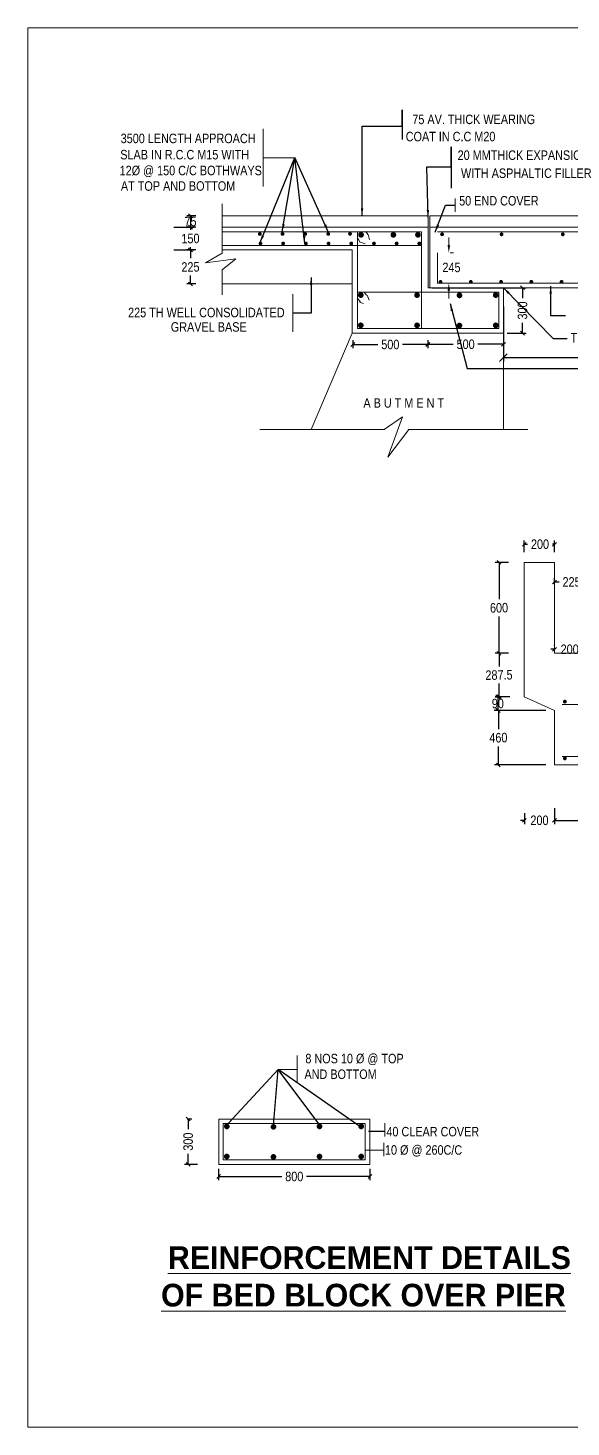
# Model space of a CAD drawing. Header units: millimetres. Extents: x 634882 to 694912, y 48526 to 85494.
# Drawn here: x 634882 to 649237, y 48526 to 85494 of the extents above; entities that cross this region are included whole.
import ezdxf

# ---------------------------------------------------------------- set-up
doc = ezdxf.new("R2010")
doc.units = ezdxf.units.MM
doc.header["$LTSCALE"] = 300
doc.header["$MEASUREMENT"] = 0
doc.layers.add('abutment', color=7, linetype='Continuous')
doc.layers.add('canal', color=7, linetype='Continuous')
doc.styles.add('ARIAL NARROW', font='ARIALN.TTF', dxfattribs={"height": 250})
doc.styles.add('CITYBLUEPR', font='cityb___.ttf')
doc.dimstyles.new('STANDARD$0', dxfattribs={"dimscale": 88.888889, "dimtxt": 0.02, "dimasz": 0.02, "dimexe": 0.05, "dimexo": 0.1, "dimgap": 0.002, "dimtad": 2, "dimdec": 0, "dimzin": 1, "dimdsep": 46, "dimtxsty": 'Standard', "dimcen": 0.09, "dimadec": 0, "dimazin": 0, "dimtfac": 1, "dimtdec": 4, "dimtofl": 0, "dimtmove": 0, "dimatfit": 3, "dimfxl": 1, "dimtolj": 1, "dimtzin": 1, "dimarcsym": 0})
doc.dimstyles.new('STANDARD$7', dxfattribs={"dimtxt": 2, "dimasz": 2, "dimexe": 1.25, "dimexo": 0.625, "dimtad": 1, "dimdec": 0, "dimlfac": 0.5, "dimdsep": 46, "dimtxsty": 'ARIAL NARROW', "dimcen": 2.5, "dimdle": 0.1, "dimse1": 1, "dimse2": 1, "dimadec": 0, "dimazin": 0, "dimtfac": 1, "dimtdec": 0, "dimtmove": 0, "dimatfit": 3, "dimfxl": 1, "dimtolj": 1, "dimtzin": 0, "dimarcsym": 0})

# ---------------------------------------------------------------- blocks, each defined once
blk = doc.blocks.new('_Oblique')
at = {"color": 0, "linetype": 'ByBlock', "lineweight": -2}
blk.add_line((-0.5, -0.5), (0.5, 0.5), dxfattribs=at)
blk = doc.blocks.new('*D100')
at = {"layer": 'abutment', "color": 0, "lineweight": -2, "transparency": 16777216}
for p, q in [((639320, 79629), (639077, 79629)), ((639177, 79629), (639177, 79407)), ((639177, 78729), (639177, 78952)), ((639320, 78729), (639077, 78729))]:
    blk.add_line(p, q, dxfattribs=at)
at = {"layer": 'Defpoints', "color": 0, "lineweight": 9, "transparency": 16777216}
for p in [(639420, 79629), (639177, 78729), (639420, 78729)]:
    blk.add_point(p, dxfattribs=at)
at = {"layer": 'abutment', "color": 0, "lineweight": -2, "transparency": 16777216, "xscale": 100, "yscale": 100, "zscale": 100}
for p, rotation in [((639177, 79629), 90), ((639177, 78729), 270)]:
    blk.add_blockref('_Oblique', p, dxfattribs=dict(at, rotation=rotation))
at = {"layer": 'abutment', "color": 0, "lineweight": 9, "transparency": 16777216, "insert": (639177, 79179), "char_height": 250, "attachment_point": 5, "rotation": 1, "style": 'ARIAL NARROW'}
blk.add_mtext('\\A1;225', dxfattribs=at)
blk = doc.blocks.new('*D101')
at = {"layer": 'abutment', "color": 0, "lineweight": -2, "transparency": 16777216}
for p, q in [((638733, 80229), (639277, 80229)), ((639177, 80229), (639177, 80157)), ((638733, 79629), (639277, 79629)), ((639177, 79629), (639177, 79702))]:
    blk.add_line(p, q, dxfattribs=at)
at = {"layer": 'Defpoints', "color": 0, "lineweight": 9, "transparency": 16777216}
for p in [(638633, 80229), (638633, 79629), (639177, 79629)]:
    blk.add_point(p, dxfattribs=at)
at = {"layer": 'abutment', "color": 0, "lineweight": -2, "transparency": 16777216, "xscale": 100, "yscale": 100, "zscale": 100}
for p, rotation in [((639177, 80229), 90), ((639177, 79629), 270)]:
    blk.add_blockref('_Oblique', p, dxfattribs=dict(at, rotation=rotation))
at = {"layer": 'abutment', "color": 0, "lineweight": 9, "transparency": 16777216, "insert": (639177, 79929), "char_height": 250, "attachment_point": 5, "rotation": 1, "style": 'ARIAL NARROW'}
blk.add_mtext('\\A1;150', dxfattribs=at)
blk = doc.blocks.new('*D102')
at = {"layer": 'abutment', "color": 0, "lineweight": -2, "transparency": 16777216}
for p, q in [((647450, 78131), (647450, 76685)), ((667453, 78124), (667453, 76685)), ((647450, 76785), (657046, 76785)), ((667453, 76785), (657858, 76785))]:
    blk.add_line(p, q, dxfattribs=at)
at = {"layer": 'Defpoints', "color": 0, "lineweight": 9, "transparency": 16777216}
for p in [(647450, 78231), (667453, 78224), (647450, 76785)]:
    blk.add_point(p, dxfattribs=at)
at = {"layer": 'abutment', "color": 0, "lineweight": -2, "transparency": 16777216, "xscale": 200, "yscale": 200, "zscale": 200, "rotation": 180}
blk.add_blockref('_Oblique', (647450, 76785), dxfattribs=at)
at = {"layer": 'abutment', "color": 0, "lineweight": -2, "transparency": 16777216, "xscale": 200, "yscale": 200, "zscale": 200}
blk.add_blockref('_Oblique', (667453, 76785), dxfattribs=at)
at = {"layer": 'abutment', "color": 0, "lineweight": 9, "transparency": 16777216, "insert": (657452, 76785), "char_height": 250, "attachment_point": 5, "style": 'ARIAL NARROW'}
blk.add_mtext('\\A1;5900', dxfattribs=at)
blk = doc.blocks.new('*D104')
at = {"layer": 'abutment', "color": 0, "lineweight": -2, "transparency": 16777216}
for p, q in [((648801, 64878), (648801, 64456)), ((667601, 64878), (667601, 64456)), ((648801, 64556), (657791, 64556)), ((667601, 64556), (658611, 64556))]:
    blk.add_line(p, q, dxfattribs=at)
at = {"layer": 'Defpoints', "color": 0, "lineweight": 9, "transparency": 16777216}
for p in [(648801, 64978), (667601, 64978), (667601, 64556)]:
    blk.add_point(p, dxfattribs=at)
at = {"layer": 'abutment', "color": 0, "lineweight": -2, "transparency": 16777216, "xscale": 100, "yscale": 100, "zscale": 100, "rotation": 180}
blk.add_blockref('_Oblique', (648801, 64556), dxfattribs=at)
at = {"layer": 'abutment', "color": 0, "lineweight": -2, "transparency": 16777216, "xscale": 100, "yscale": 100, "zscale": 100}
blk.add_blockref('_Oblique', (667601, 64556), dxfattribs=at)
at = {"layer": 'abutment', "color": 0, "lineweight": 9, "transparency": 16777216, "insert": (658201, 64556), "char_height": 250, "attachment_point": 5, "style": 'ARIAL NARROW'}
blk.add_mtext('\\A1;4700', dxfattribs=at)
blk = doc.blocks.new('*D105')
at = {"layer": 'abutment', "color": 0, "lineweight": -2, "transparency": 16777216}
for p, q in [((647583, 71372), (647233, 71372)), ((647333, 71372), (647333, 70400)), ((647333, 68972), (647333, 69944)), ((647583, 68972), (647233, 68972))]:
    blk.add_line(p, q, dxfattribs=at)
at = {"layer": 'Defpoints', "color": 0, "lineweight": 9, "transparency": 16777216}
for p in [(647333, 71372), (647683, 71372), (647683, 68972)]:
    blk.add_point(p, dxfattribs=at)
at = {"layer": 'abutment', "color": 0, "lineweight": -2, "transparency": 16777216, "xscale": 100, "yscale": 100, "zscale": 100}
for p, rotation in [((647333, 71372), 90), ((647333, 68972), 270)]:
    blk.add_blockref('_Oblique', p, dxfattribs=dict(at, rotation=rotation))
at = {"layer": 'abutment', "color": 0, "lineweight": 9, "transparency": 16777216, "insert": (647333, 70172), "char_height": 250, "attachment_point": 5, "rotation": 1, "style": 'ARIAL NARROW'}
blk.add_mtext('\\A1;600', dxfattribs=at)
blk = doc.blocks.new('*D106')
at = {"layer": 'abutment', "color": 0, "lineweight": -2, "transparency": 16777216}
for p, q in [((648571, 67458), (647216, 67458)), ((647316, 67458), (647316, 66966)), ((647316, 66020), (647316, 66511)), ((648571, 66020), (647216, 66020))]:
    blk.add_line(p, q, dxfattribs=at)
at = {"layer": 'Defpoints', "color": 0, "lineweight": 9, "transparency": 16777216}
for p in [(648671, 67458), (647316, 66020), (648671, 66020)]:
    blk.add_point(p, dxfattribs=at)
at = {"layer": 'abutment', "color": 0, "lineweight": -2, "transparency": 16777216, "xscale": 100, "yscale": 100, "zscale": 100}
for p, rotation in [((647316, 67458), 90), ((647316, 66020), 270)]:
    blk.add_blockref('_Oblique', p, dxfattribs=dict(at, rotation=rotation))
at = {"layer": 'abutment', "color": 0, "lineweight": 9, "transparency": 16777216, "insert": (647316, 66739), "char_height": 250, "attachment_point": 5, "rotation": 1, "style": 'ARIAL NARROW'}
blk.add_mtext('\\A1;460', dxfattribs=at)
blk = doc.blocks.new('*D107')
at = {"layer": 'abutment', "color": 0, "lineweight": -2, "transparency": 16777216}
for p, q in [((648003, 64750), (648003, 64456)), ((648801, 64854), (648801, 64456)), ((648003, 64556), (647903, 64556)), ((648801, 64556), (648901, 64556))]:
    blk.add_line(p, q, dxfattribs=at)
at = {"layer": 'Defpoints', "color": 0, "lineweight": 9, "transparency": 16777216}
for p in [(648003, 64850), (648801, 64954), (648801, 64556)]:
    blk.add_point(p, dxfattribs=at)
at = {"layer": 'abutment', "color": 0, "lineweight": -2, "transparency": 16777216, "xscale": 100, "yscale": 100, "zscale": 100}
blk.add_blockref('_Oblique', (648003, 64556), dxfattribs=at)
at = {"layer": 'abutment', "color": 0, "lineweight": -2, "transparency": 16777216, "xscale": 100, "yscale": 100, "zscale": 100, "rotation": 180}
blk.add_blockref('_Oblique', (648801, 64556), dxfattribs=at)
at = {"layer": 'abutment', "color": 0, "lineweight": 9, "transparency": 16777216, "insert": (648402, 64556), "char_height": 250, "attachment_point": 5, "style": 'ARIAL NARROW'}
blk.add_mtext('\\A1;200', dxfattribs=at)
blk = doc.blocks.new('*D110')
at = {"layer": 'abutment', "color": 0, "lineweight": -2, "transparency": 16777216}
for p, q in [((648801, 70793), (648801, 70955)), ((648801, 70855), (648922, 70855)), ((649701, 70855), (649580, 70855)), ((649701, 70793), (649701, 70955))]:
    blk.add_line(p, q, dxfattribs=at)
at = {"layer": 'Defpoints', "color": 0, "lineweight": 9, "transparency": 16777216}
for p in [(648801, 70855), (648801, 70693), (649701, 70693)]:
    blk.add_point(p, dxfattribs=at)
at = {"layer": 'abutment', "color": 0, "lineweight": -2, "transparency": 16777216, "xscale": 100, "yscale": 100, "zscale": 100, "rotation": 180}
blk.add_blockref('_Oblique', (648801, 70855), dxfattribs=at)
at = {"layer": 'abutment', "color": 0, "lineweight": -2, "transparency": 16777216, "xscale": 100, "yscale": 100, "zscale": 100}
blk.add_blockref('_Oblique', (649701, 70855), dxfattribs=at)
at = {"layer": 'abutment', "color": 0, "lineweight": 9, "transparency": 16777216, "insert": (649251, 70855), "char_height": 250, "attachment_point": 5, "style": 'ARIAL NARROW'}
blk.add_mtext('\\A1;225', dxfattribs=at)
blk = doc.blocks.new('*D111')
at = {"layer": 'abutment', "color": 0, "lineweight": -2, "transparency": 16777216}
for p, q in [((647227, 67822), (647402, 67822)), ((647302, 67822), (647302, 67462)), ((647827, 67462), (647202, 67462))]:
    blk.add_line(p, q, dxfattribs=at)
at = {"layer": 'Defpoints', "color": 0, "lineweight": 9, "transparency": 16777216}
for p in [(647127, 67822), (647302, 67462), (647927, 67462)]:
    blk.add_point(p, dxfattribs=at)
at = {"layer": 'abutment', "color": 0, "lineweight": -2, "transparency": 16777216, "xscale": 100, "yscale": 100, "zscale": 100}
for p, rotation in [((647302, 67822), 90), ((647302, 67462), 270)]:
    blk.add_blockref('_Oblique', p, dxfattribs=dict(at, rotation=rotation))
at = {"layer": 'abutment', "color": 0, "lineweight": 9, "transparency": 16777216, "insert": (647302, 67642), "char_height": 250, "attachment_point": 5, "rotation": 1, "style": 'ARIAL NARROW'}
blk.add_mtext('\\A1;90', dxfattribs=at)
blk = doc.blocks.new('*D112')
at = {"layer": 'abutment', "color": 0, "lineweight": -2, "transparency": 16777216}
for p, q in [((647583, 68972), (647233, 68972)), ((647333, 68972), (647333, 68625)), ((647333, 67822), (647333, 68169)), ((647619, 67822), (647233, 67822))]:
    blk.add_line(p, q, dxfattribs=at)
at = {"layer": 'Defpoints', "color": 0, "lineweight": 9, "transparency": 16777216}
for p in [(647683, 68972), (647333, 67822), (647719, 67822)]:
    blk.add_point(p, dxfattribs=at)
at = {"layer": 'abutment', "color": 0, "lineweight": -2, "transparency": 16777216, "xscale": 100, "yscale": 100, "zscale": 100}
for p, rotation in [((647333, 68972), 90), ((647333, 67822), 270)]:
    blk.add_blockref('_Oblique', p, dxfattribs=dict(at, rotation=rotation))
at = {"layer": 'abutment', "color": 0, "lineweight": 9, "transparency": 16777216, "insert": (647333, 68397), "char_height": 250, "attachment_point": 5, "rotation": 1, "style": 'ARIAL NARROW'}
blk.add_mtext('\\A1;287.5', dxfattribs=at)
blk = doc.blocks.new('*D113')
at = {"layer": 'abutment', "color": 0, "lineweight": -2, "transparency": 16777216}
for p, q in [((648801, 69166), (648801, 69176)), ((649601, 69166), (649601, 69176)), ((648801, 69076), (648701, 69076)), ((649601, 69076), (649701, 69076))]:
    blk.add_line(p, q, dxfattribs=at)
at = {"layer": 'Defpoints', "color": 0, "lineweight": 9, "transparency": 16777216}
for p in [(648801, 69076), (648801, 69066), (649601, 69066)]:
    blk.add_point(p, dxfattribs=at)
at = {"layer": 'abutment', "color": 0, "lineweight": -2, "transparency": 16777216, "xscale": 100, "yscale": 100, "zscale": 100}
blk.add_blockref('_Oblique', (648801, 69076), dxfattribs=at)
at = {"layer": 'abutment', "color": 0, "lineweight": -2, "transparency": 16777216, "xscale": 100, "yscale": 100, "zscale": 100, "rotation": 180}
blk.add_blockref('_Oblique', (649601, 69076), dxfattribs=at)
at = {"layer": 'abutment', "color": 0, "lineweight": 9, "transparency": 16777216, "insert": (649201, 69076), "char_height": 250, "attachment_point": 5, "style": 'ARIAL NARROW'}
blk.add_mtext('\\A1;200', dxfattribs=at)
blk = doc.blocks.new('*D115')
at = {"layer": 'abutment', "color": 0, "lineweight": -2, "transparency": 16777216}
for p, q in [((645450, 77241), (645450, 77035)), ((645450, 77135), (646124, 77135)), ((647450, 77135), (646776, 77135)), ((647450, 77241), (647450, 77035))]:
    blk.add_line(p, q, dxfattribs=at)
at = {"layer": 'Defpoints', "color": 0, "lineweight": 9, "transparency": 16777216}
for p in [(645450, 77341), (647450, 77341), (647450, 77135)]:
    blk.add_point(p, dxfattribs=at)
at = {"layer": 'abutment', "color": 0, "lineweight": -2, "transparency": 16777216, "xscale": 100, "yscale": 100, "zscale": 100, "rotation": 180}
blk.add_blockref('_Oblique', (645450, 77135), dxfattribs=at)
at = {"layer": 'abutment', "color": 0, "lineweight": -2, "transparency": 16777216, "xscale": 100, "yscale": 100, "zscale": 100}
blk.add_blockref('_Oblique', (647450, 77135), dxfattribs=at)
at = {"layer": 'abutment', "color": 0, "lineweight": 9, "transparency": 16777216, "insert": (646450, 77135), "char_height": 250, "attachment_point": 5, "style": 'ARIAL NARROW'}
blk.add_mtext('\\A1;500', dxfattribs=at)
blk = doc.blocks.new('*D116')
at = {"layer": 'abutment', "color": 0, "lineweight": -2, "transparency": 16777216}
for p, q in [((645560, 78629), (648054, 78629)), ((647954, 78629), (647954, 78355)), ((647954, 77429), (647954, 77703)), ((647550, 77429), (648054, 77429))]:
    blk.add_line(p, q, dxfattribs=at)
at = {"layer": 'Defpoints', "color": 0, "lineweight": 9, "transparency": 16777216}
for p in [(645460, 78629), (647954, 78629), (647450, 77429)]:
    blk.add_point(p, dxfattribs=at)
at = {"layer": 'abutment', "color": 0, "lineweight": -2, "transparency": 16777216, "xscale": 100, "yscale": 100, "zscale": 100}
for p, rotation in [((647954, 78629), 90), ((647954, 77429), 270)]:
    blk.add_blockref('_Oblique', p, dxfattribs=dict(at, rotation=rotation))
at = {"layer": 'abutment', "color": 0, "lineweight": 9, "transparency": 16777216, "insert": (647954, 78029), "char_height": 250, "attachment_point": 5, "rotation": 90, "style": 'ARIAL NARROW'}
blk.add_mtext('\\A1;300', dxfattribs=at)
blk = doc.blocks.new('*D117')
at = {"layer": 'abutment', "color": 0, "lineweight": -2, "transparency": 16777216}
for p, q in [((648001, 71644), (648001, 71952)), ((648001, 71852), (648088, 71852)), ((648801, 71852), (648743, 71852)), ((648801, 71644), (648801, 71952))]:
    blk.add_line(p, q, dxfattribs=at)
at = {"layer": 'Defpoints', "color": 0, "lineweight": 9, "transparency": 16777216}
for p in [(648801, 71852), (648001, 71544), (648801, 71544)]:
    blk.add_point(p, dxfattribs=at)
at = {"layer": 'abutment', "color": 0, "lineweight": -2, "transparency": 16777216, "xscale": 100, "yscale": 100, "zscale": 100, "rotation": 180}
blk.add_blockref('_Oblique', (648001, 71852), dxfattribs=at)
at = {"layer": 'abutment', "color": 0, "lineweight": -2, "transparency": 16777216, "xscale": 100, "yscale": 100, "zscale": 100}
blk.add_blockref('_Oblique', (648801, 71852), dxfattribs=at)
at = {"layer": 'abutment', "color": 0, "lineweight": 9, "transparency": 16777216, "insert": (648416, 71852), "char_height": 250, "attachment_point": 5, "style": 'ARIAL NARROW'}
blk.add_mtext('\\A1;200', dxfattribs=at)
blk = doc.blocks.new('*D118')
at = {"layer": 'abutment', "color": 0, "lineweight": -2, "transparency": 16777216}
for p, q in [((643470, 77241), (643470, 77030)), ((643470, 77130), (644134, 77130)), ((645450, 77130), (644786, 77130)), ((645450, 77241), (645450, 77030))]:
    blk.add_line(p, q, dxfattribs=at)
at = {"layer": 'Defpoints', "color": 0, "lineweight": 9, "transparency": 16777216}
for p in [(643470, 77341), (645450, 77341), (643470, 77130)]:
    blk.add_point(p, dxfattribs=at)
at = {"layer": 'abutment', "color": 0, "lineweight": -2, "transparency": 16777216, "xscale": 100, "yscale": 100, "zscale": 100, "rotation": 180}
blk.add_blockref('_Oblique', (643470, 77130), dxfattribs=at)
at = {"layer": 'abutment', "color": 0, "lineweight": -2, "transparency": 16777216, "xscale": 100, "yscale": 100, "zscale": 100}
blk.add_blockref('_Oblique', (645450, 77130), dxfattribs=at)
at = {"layer": 'abutment', "color": 0, "lineweight": 9, "transparency": 16777216, "insert": (644460, 77130), "char_height": 250, "attachment_point": 5, "style": 'ARIAL NARROW'}
blk.add_mtext('\\A1;500', dxfattribs=at)
blk = doc.blocks.new('*D122')
at = {"layer": 'abutment', "color": 0, "lineweight": -2, "transparency": 16777216}
for p, q in [((639320, 80529), (639077, 80529)), ((639320, 80229), (639077, 80229)), ((639177, 80529), (639177, 80229))]:
    blk.add_line(p, q, dxfattribs=at)
at = {"layer": 'Defpoints', "color": 0, "lineweight": 9, "transparency": 16777216}
for p in [(639177, 80229), (639420, 80529), (639420, 80229)]:
    blk.add_point(p, dxfattribs=at)
at = {"layer": 'abutment', "color": 0, "lineweight": -2, "transparency": 16777216, "xscale": 100, "yscale": 100, "zscale": 100}
for p, rotation in [((639177, 80529), 90), ((639177, 80229), 270)]:
    blk.add_blockref('_Oblique', p, dxfattribs=dict(at, rotation=rotation))
at = {"layer": 'abutment', "color": 0, "lineweight": 9, "transparency": 16777216, "insert": (639177, 80379), "char_height": 250, "attachment_point": 5, "rotation": 1, "style": 'ARIAL NARROW'}
blk.add_mtext('\\A1;75', dxfattribs=at)
blk = doc.blocks.new('*D124')
at = {"layer": 'abutment', "color": 0, "lineweight": -2, "transparency": 16777216}
for p, q in [((639921, 55345), (639921, 55046)), ((639921, 55146), (641595, 55146)), ((643921, 55146), (642247, 55146)), ((643921, 55345), (643921, 55046))]:
    blk.add_line(p, q, dxfattribs=at)
at = {"layer": 'Defpoints', "color": 0, "lineweight": 9, "transparency": 16777216}
for p in [(639921, 55445), (643921, 55445), (643921, 55146)]:
    blk.add_point(p, dxfattribs=at)
at = {"layer": 'abutment', "color": 0, "lineweight": -2, "transparency": 16777216, "xscale": 100, "yscale": 100, "zscale": 100, "rotation": 180}
blk.add_blockref('_Oblique', (639921, 55146), dxfattribs=at)
at = {"layer": 'abutment', "color": 0, "lineweight": -2, "transparency": 16777216, "xscale": 100, "yscale": 100, "zscale": 100}
blk.add_blockref('_Oblique', (643921, 55146), dxfattribs=at)
at = {"layer": 'abutment', "color": 0, "lineweight": 9, "transparency": 16777216, "insert": (641921, 55146), "char_height": 250, "attachment_point": 5, "style": 'ARIAL NARROW'}
blk.add_mtext('\\A1;800', dxfattribs=at)
blk = doc.blocks.new('*D125')
at = {"layer": 'abutment', "color": 0, "lineweight": -2, "transparency": 16777216}
for p, q in [((639090, 56667), (639215, 56667)), ((639115, 56667), (639115, 56393)), ((639362, 55467), (639015, 55467)), ((639115, 55467), (639115, 55741))]:
    blk.add_line(p, q, dxfattribs=at)
at = {"layer": 'Defpoints', "color": 0, "lineweight": 9, "transparency": 16777216}
for p in [(638990, 56667), (639115, 55467), (639462, 55467)]:
    blk.add_point(p, dxfattribs=at)
at = {"layer": 'abutment', "color": 0, "lineweight": -2, "transparency": 16777216, "xscale": 100, "yscale": 100, "zscale": 100}
for p, rotation in [((639115, 56667), 90), ((639115, 55467), 270)]:
    blk.add_blockref('_Oblique', p, dxfattribs=dict(at, rotation=rotation))
at = {"layer": 'abutment', "color": 0, "lineweight": 9, "transparency": 16777216, "insert": (639115, 56067), "char_height": 250, "attachment_point": 5, "rotation": 90, "style": 'ARIAL NARROW'}
blk.add_mtext('\\A1;300', dxfattribs=at)

msp = doc.modelspace()

# ---------------------------------------------------------------- linework, layer by layer
at = {"layer": 'abutment', "lineweight": 9}
for p, q in [((641102.8, 81301.9), (641102.8, 82827.8)), ((641907, 82064.8), (641102.8, 82064.8)), ((646177.8, 80638.3), (646177.8, 80989)), ((640017.4, 80846.1), (640017.4, 79543.5)), ((640017.4, 80529.3), (645460.5, 80529.3)), ((640017.4, 80229.3), (645450, 80229.3)), ((645460.5, 78831.3), (645460.5, 80529.3)), ((645508.5, 78864.9), (645508.5, 80529.3)), ((645508.5, 80529.3), (661176.4, 80529.3)), ((645508.5, 80229.3), (661176.4, 80229.3)), ((645287.6, 80109.3), (640033.1, 80109.3)), ((643590.8, 79548.4), (643590.8, 80109.3)), ((643597.1, 79940.5), (643657.1, 79847.2)), ((643816.4, 80116.7), (643867.7, 80038.4)), ((643876.4, 80038.4), (643909.1, 79893.8)), ((645287.6, 78864.9), (645287.6, 80109.3)), ((645708.5, 80109.3), (661176.4, 80109.3)), ((646006, 79756.6), (646006, 79956.6)), ((640017.4, 79543.5), (639575.6, 79292)), ((643454.6, 79629.3), (640017.4, 79629.3)), ((645287.6, 79749.3), (640033.1, 79749.3)), ((643454.6, 79548.4), (643454.6, 79629.3)), ((643454.6, 77429.3), (643454.6, 79548.4)), ((643590.8, 77549.3), (643590.8, 79599.5)), ((643648.4, 79847.2), (643797.7, 79786.6)), ((645708.5, 78749.3), (645708.5, 79550.2)), ((646042.3, 79556.6), (646131, 79556.6)), ((639575.6, 79292), (640373.1, 79396.8)), ((640373.1, 79396.8), (640017.4, 79103.3)), ((640017.4, 79103.3), (640017.4, 78446.5)), ((645287.6, 77549.3), (645287.6, 78864.9)), ((645460.5, 78629.3), (645460.5, 78864.9)), ((645508.5, 78629.3), (645508.5, 78864.9)), ((645708.5, 78749.3), (661176.4, 78749.3)), ((645771, 78749.3), (646177.6, 78749.3)), ((643454.6, 78729.3), (640017.4, 78729.3)), ((641883.3, 77468.4), (641883.3, 78456.5)), ((644570, 78509.3), (643590.8, 78509.3)), ((643769.7, 78509.3), (643830.4, 78437.5)), ((643851.5, 78437.5), (643898.1, 78297.7)), ((644570, 78509.3), (647330, 78509.3)), ((645460.5, 78629.3), (661176.4, 78629.3)), ((646006, 78549.3), (646006, 78349.3)), ((647330, 77549.3), (647330, 78509.3)), ((647450, 77729.3), (647450, 78629.3)), ((643590.8, 78358.3), (643669.5, 78251.1)), ((643648.4, 78251.1), (643751.1, 78209.1)), ((647450, 77729.3), (647450, 74881.4)), ((643454.6, 77429.3), (642364.6, 74881.4)), ((644450, 77429.3), (643454.6, 77429.3)), ((644330, 77549.3), (643590.8, 77549.3)), ((644330, 77549.3), (647330, 77549.3)), ((644450, 77429.3), (647450, 77429.3)), ((644296.2, 74881.4), (644783.7, 75216.9)), ((644783.7, 75216.9), (644393.7, 74157.1)), ((644296.2, 74881.4), (641011.9, 74881.4)), ((644393.7, 74157.1), (644946.2, 74881.4)), ((644946.2, 74881.4), (648094.2, 74881.4)), ((648001.1, 71372.1), (648001.1, 67822.1)), ((648001.1, 71372.1), (648801.1, 71372.1)), ((648801.1, 71372.1), (648801.1, 68972.1)), ((648801.1, 68972.1), (649609.4, 68972.1)), ((648001.1, 67822.1), (648801.1, 67462.1)), ((648801.1, 67462.1), (648801.1, 67304.7)), ((648801.1, 67405.8), (648801.1, 66025.2)), ((649001.1, 67622.1), (667401.1, 67622.1)), ((649001.1, 66240.8), (667401.1, 66240.8)), ((648801.1, 66025.2), (667601.1, 66025.2)), ((641996.9, 58340.9), (641996.9, 57641.4)), ((641498.5, 57975.3), (641993.3, 57975.3)), ((639922.9, 56662.8), (643922, 56662.8)), ((639922.9, 55466.7), (639922.9, 56662.8)), ((643922, 55466.7), (643922, 56662.8)), ((640042.9, 56542.8), (643790.6, 56542.8)), ((640042.9, 55586.7), (640042.9, 56542.8)), ((643790.6, 55586.7), (643790.6, 56542.8)), ((644318.8, 56204.8), (644318.8, 56551.8)), ((644285.2, 55685.1), (644285.2, 56032.1)), ((639922.9, 55466.7), (643922, 55466.7)), ((640042.9, 55586.7), (643790.6, 55586.7))]:
    msp.add_line(p, q, dxfattribs=at)
for points, const_width in [([(640984.9, 80051.8, 1), (641034.9, 80051.8, 1)], 50), ([(641001.8, 79799.4, 1), (641051.8, 79799.4, 1)], 50), ([(641584.9, 80051.8, 1), (641634.9, 80051.8, 1)], 50), ([(641601.8, 79799.4, 1), (641651.8, 79799.4, 1)], 50), ([(642184.9, 80051.8, 1), (642234.9, 80051.8, 1)], 50), ([(642201.8, 79799.4, 1), (642251.8, 79799.4, 1)], 50), ([(642793.6, 80051.8, 1), (642843.6, 80051.8, 1)], 50), ([(642801.8, 79799.4, 1), (642851.8, 79799.4, 1)], 50), ([(643369.6, 80051.8, 1), (643419.6, 80051.8, 1)], 50), ([(643401.8, 79799.4, 1), (643451.8, 79799.4, 1)], 50), ([(643649.1, 80028.6, 1), (643724.1, 80028.6, 1)], 75), ([(644001.8, 79799.4, 1), (644051.8, 79799.4, 1)], 50), ([(644502.6, 80028.6, 1), (644577.6, 80028.6, 1)], 75), ([(644601.8, 79799.4, 1), (644651.8, 79799.4, 1)], 50), ([(645152, 80028.6, 1), (645227, 80028.6, 1)], 75), ([(645201.8, 79799.4, 1), (645251.8, 79799.4, 1)], 50), ([(645801.7, 80041.4, 1), (645851.7, 80041.4, 1)], 50), ([(647375.5, 80041.4, 1), (647425.5, 80041.4, 1)], 50), ([(648993.4, 80041.4, 1), (649043.4, 80041.4, 1)], 50), ([(645761.9, 78786, 1), (645811.9, 78786, 1)], 50), ([(646561.9, 78786, 1), (646611.9, 78786, 1)], 50), ([(647361.9, 78786, 1), (647411.9, 78786, 1)], 50), ([(648161.9, 78786, 1), (648211.9, 78786, 1)], 50), ([(648961.9, 78786, 1), (649011.9, 78786, 1)], 50), ([(643641.3, 78435, 1), (643716.3, 78435, 1)], 75), ([(645128.7, 78435, 1), (645203.7, 78435, 1)], 75), ([(646249.6, 78428.6, 1), (646324.6, 78428.6, 1)], 75), ([(647208, 78435, 1), (647283, 78435, 1)], 75), ([(643641.3, 77637.2, 1), (643716.3, 77637.2, 1)], 75), ([(645128.7, 77637.2, 1), (645203.7, 77637.2, 1)], 75), ([(646249.6, 77630.8, 1), (646324.6, 77630.8, 1)], 75), ([(647208, 77637.2, 1), (647283, 77637.2, 1)], 75), ([(649048.4, 67693.9, -1), (649098.4, 67693.9, -1)], 50), ([(649048.4, 66192.6, -1), (649098.4, 66192.6, -1)], 50), ([(640099.9, 56468.5, 1), (640174.9, 56468.5, 1)], 75), ([(641333.7, 56458.5, 1), (641408.7, 56458.5, 1)], 75), ([(642550.1, 56468.5, 1), (642625.1, 56468.5, 1)], 75), ([(643652.3, 56468.5, 1), (643727.3, 56468.5, 1)], 75), ([(640099.9, 55674.6, 1), (640174.9, 55674.6, 1)], 75), ([(641333.7, 55664.6, 1), (641408.7, 55664.6, 1)], 75), ([(642550.1, 55674.6, 1), (642625.1, 55674.6, 1)], 75), ([(643652.3, 55674.6, 1), (643727.3, 55674.6, 1)], 75)]:
    msp.add_lwpolyline(points, format="xyb", close=True, dxfattribs=dict(at, const_width=const_width))
for points in [[(645972.7, 79756.6), (646039.3, 79756.6), (646006, 79556.6)], [(645972.7, 78549.3), (646039.3, 78549.3), (646006, 78749.3)]]:
    msp.add_solid(points, dxfattribs=at)
at = {"layer": 'canal', "linetype": 'Continuous', "lineweight": 9}
for p, q in [((694881.5, 85493.6), (634881.5, 85493.6)), ((634881.5, 48526.5), (634881.5, 85493.6)), ((694881.5, 48526.5), (634881.5, 48526.5))]:
    msp.add_line(p, q, dxfattribs=at)

# ---------------------------------------------------------------- texts
at = {"layer": 'abutment', "lineweight": 9}
for s, height, style, p in [('75 AV. THICK WEARING', 250, 'ARIAL NARROW', (645041.7, 82954)), ('3500 LENGTH APPROACH', 250, 'ARIAL NARROW', (637332.4, 82451.1)), ('COAT IN C.C M20', 250, 'ARIAL NARROW', (644866.8, 82499.7)), ('SLAB IN R.C.C M15 WITH', 250, 'ARIAL NARROW', (637320.9, 82021.3)), ('20 MMTHICK EXPANSION JOINT FILLED', 250, 'ARIAL NARROW', (646238.7, 82007.7)), ('12%%C @ 150 C/C BOTHWAYS', 250, 'ARIAL NARROW', (637304.1, 81602.9)), ('WITH ASPHALTIC FILLER', 250, 'ARIAL NARROW', (646327.9, 81531.2)), ('AT TOP AND BOTTOM', 250, 'ARIAL NARROW', (637337.7, 81192.9)), ('50 END COVER', 250, 'ARIAL NARROW', (646280, 80803.6)), ('225 TH WELL CONSOLIDATED', 250, 'ARIAL NARROW', (637528.6, 77850.4)), ('GRAVEL BASE', 250, 'ARIAL NARROW', (638657.2, 77468.8)), ('THICK KRAFT PAPER', 250, 'ARIAL NARROW', (649224.9, 77182.9)), ('A B U T M E N T', 250, 'ARIAL NARROW', (643747.8, 75461.5)), ('8 NOS 10 %%C @ TOP', 250, 'ARIAL NARROW', (642214.1, 58137.6)), ('AND BOTTOM', 250, 'ARIAL NARROW', (642190.4, 57723.6)), ('40 CLEAR COVER', 250, 'ARIAL NARROW', (644356.5, 56206.3)), ('10 %%C @ 260C/C', 250, 'ARIAL NARROW', (644318.3, 55721.9)), ('%%UREINFORCEMENT DETAILS', 600, 'CITYBLUEPR', (638580.6, 52704)), ('%%UOF BED BLOCK OVER PIER', 600, 'CITYBLUEPR', (638399.5, 51711.6))]:
    msp.add_text(s, height=height, dxfattribs=dict(at, style=style)).set_placement(p)
at = {"layer": 'abutment', "lineweight": 9, "insert": (646076, 79166.2), "char_height": 250, "attachment_point": 5, "style": 'ARIAL NARROW'}
msp.add_mtext('245', dxfattribs=at)

# ---------------------------------------------------------------- dimensions: what is measured, and where the dimension line sits
at = {"layer": 'abutment', "lineweight": 9}
for base, p1, p2, text, picture, middle in [((639177.1, 79629.3), (638633.3, 80229.3), (638633.3, 79629.3), '150', '*D101', (639177.1, 79929.3)), ((639177.1, 80229.3), (639420, 80529.3), (639420, 80229.3), '75', '*D122', (639177.1, 80379.3)), ((647302.3, 67462.1), (647126.8, 67822.1), (647926.8, 67462.1), '90', '*D111', (647302.3, 67642.1))]:
    dim = msp.add_linear_dim(base=base, p1=p1, p2=p2, angle=90, text=text, dimstyle='STANDARD$0', override={"dimscale": 1, "dimtxt": 250, "dimasz": 100, "dimexe": 100, "dimexo": 100, "dimgap": 100, "dimtad": 0, "dimtoh": 1, "dimzin": 0, "dimtxsty": 'ARIAL NARROW', "dimblk1": 'Oblique', "dimblk2": 'Oblique', "dimsah": 1, "dimtzin": 0}, dxfattribs=at)
    dim.commit()
    dim.dimension.update_dxf_attribs({"geometry": picture, "text_midpoint": middle, "dimtype": 160, "text_rotation": 1})
for base, p1, p2, text, picture, middle in [((639177.1, 78729.3), (639420, 79629.3), (639420, 78729.3), '225', '*D100', (639177.1, 79179.3)), ((647332.6, 71372.1), (647682.7, 68972.1), (647682.7, 71372.1), '600', '*D105', (647332.6, 70172.1)), ((647332.6, 67822.1), (647682.7, 68972.1), (647718.9, 67822.1), '287.5', '*D112', (647332.6, 68397.1)), ((647316.2, 66019.7), (648671, 67457.6), (648671, 66019.7), '460', '*D106', (647316.2, 66738.7))]:
    dim = msp.add_linear_dim(base=base, p1=p1, p2=p2, angle=90, text=text, dimstyle='STANDARD$0', override={"dimscale": 1, "dimtxt": 250, "dimasz": 100, "dimexe": 100, "dimexo": 100, "dimgap": 100, "dimtad": 0, "dimtoh": 1, "dimzin": 0, "dimtxsty": 'ARIAL NARROW', "dimblk1": 'Oblique', "dimblk2": 'Oblique', "dimsah": 1, "dimtzin": 0}, dxfattribs=at)
    dim.commit()
    dim.dimension.update_dxf_attribs({"geometry": picture, "text_midpoint": middle, "text_rotation": 1})
for base, p1, p2, picture, middle in [((647954.4, 78629.3), (647450, 77429.3), (645460.5, 78629.3), '*D116', (647954.4, 78029.3)), ((639115, 55466.7), (638990, 56666.7), (639462.3, 55466.7), '*D125', (639115, 56066.7))]:
    dim = msp.add_linear_dim(base=base, p1=p1, p2=p2, angle=90, text='300', dimstyle='STANDARD$0', override={"dimscale": 1, "dimtxt": 250, "dimasz": 100, "dimexe": 100, "dimexo": 100, "dimgap": 100, "dimtad": 0, "dimtoh": 1, "dimzin": 0, "dimtxsty": 'ARIAL NARROW', "dimblk1": 'Oblique', "dimblk2": 'Oblique', "dimsah": 1, "dimtzin": 0}, dxfattribs=at)
    dim.commit()
    dim.dimension.update_dxf_attribs({"geometry": picture, "text_midpoint": middle})
for base, p1, p2, text, override, picture, middle in [((647450, 76785), (667453.5, 78223.5), (647450, 78230.7), '5900', {"dimscale": 1, "dimtxt": 250, "dimasz": 200, "dimexe": 100, "dimexo": 100, "dimgap": 100, "dimtad": 0, "dimtoh": 1, "dimzin": 0, "dimtxsty": 'ARIAL NARROW', "dimblk1": 'Oblique', "dimblk2": 'Oblique', "dimsah": 1, "dimtzin": 0}, '*D102', (657451.8, 76785)), ((643470.2, 77129.7), (645450, 77340.6), (643470.2, 77340.6), '500', {"dimscale": 1, "dimtxt": 250, "dimasz": 100, "dimexe": 100, "dimexo": 100, "dimgap": 100, "dimtad": 0, "dimtoh": 1, "dimzin": 0, "dimtxsty": 'ARIAL NARROW', "dimblk1": 'Oblique', "dimblk2": 'Oblique', "dimsah": 1, "dimtzin": 0}, '*D118', (644460.1, 77129.7)), ((647450, 77135.4), (645450, 77340.6), (647450, 77340.6), '500', {"dimscale": 1, "dimtxt": 250, "dimasz": 100, "dimexe": 100, "dimexo": 100, "dimgap": 100, "dimtad": 0, "dimtoh": 1, "dimzin": 0, "dimtxsty": 'ARIAL NARROW', "dimblk1": 'Oblique', "dimblk2": 'Oblique', "dimsah": 1, "dimtzin": 0}, '*D115', (646450, 77135.4)), ((648801.1, 70854.8), (649701.1, 70693.5), (648801.1, 70693.5), '225', {"dimscale": 1, "dimtxt": 250, "dimasz": 100, "dimexe": 100, "dimexo": 100, "dimgap": 100, "dimtad": 0, "dimtoh": 1, "dimzin": 0, "dimtxsty": 'ARIAL NARROW', "dimblk1": 'Oblique', "dimblk2": 'Oblique', "dimsah": 1, "dimtzin": 0}, '*D110', (649251.1, 70854.8)), ((648801.1, 69076.3), (649601.1, 69066.3), (648801.1, 69066.3), '200', {"dimscale": 1, "dimtxt": 250, "dimasz": 100, "dimexe": 100, "dimexo": 100, "dimgap": 100, "dimtad": 0, "dimtoh": 1, "dimzin": 0, "dimtxsty": 'ARIAL NARROW', "dimblk1": 'Oblique', "dimblk2": 'Oblique', "dimsah": 1, "dimtzin": 0}, '*D113', (649201.1, 69076.3)), ((648801.1, 64556.3), (648002.6, 64850.4), (648801.1, 64953.5), '200', {"dimscale": 1, "dimtxt": 250, "dimasz": 100, "dimexe": 100, "dimexo": 100, "dimgap": 100, "dimtad": 0, "dimtoh": 1, "dimzin": 0, "dimtxsty": 'ARIAL NARROW', "dimblk1": 'Oblique', "dimblk2": 'Oblique', "dimsah": 1, "dimtzin": 0}, '*D107', (648401.8, 64556.3)), ((667601.1, 64556.3), (648801.1, 64978.2), (667601.1, 64978.2), '4700', {"dimscale": 1, "dimtxt": 250, "dimasz": 100, "dimexe": 100, "dimexo": 100, "dimgap": 100, "dimtad": 0, "dimtoh": 1, "dimzin": 0, "dimtxsty": 'ARIAL NARROW', "dimblk1": 'Oblique', "dimblk2": 'Oblique', "dimsah": 1, "dimtzin": 0}, '*D104', (658201.1, 64556.3)), ((643921.2, 55146), (639921.2, 55444.8), (643921.2, 55444.8), '800', {"dimscale": 1, "dimtxt": 250, "dimasz": 100, "dimexe": 100, "dimexo": 100, "dimgap": 100, "dimtad": 0, "dimtoh": 1, "dimzin": 0, "dimtxsty": 'ARIAL NARROW', "dimblk1": 'Oblique', "dimblk2": 'Oblique', "dimsah": 1, "dimtzin": 0}, '*D124', (641921.2, 55146))]:
    dim = msp.add_linear_dim(base=base, p1=p1, p2=p2, text=text, dimstyle='STANDARD$0', override=override, dxfattribs=at)
    dim.commit()
    dim.dimension.update_dxf_attribs({"geometry": picture, "text_midpoint": middle})
dim = msp.add_linear_dim(base=(648801.1, 71852.1), p1=(648001.1, 71544.3), p2=(648801.1, 71544.3), text='200', dimstyle='STANDARD$0', override={"dimscale": 1, "dimtxt": 250, "dimasz": 100, "dimexe": 100, "dimexo": 100, "dimgap": 100, "dimtad": 0, "dimtoh": 1, "dimzin": 0, "dimtxsty": 'ARIAL NARROW', "dimblk1": 'Oblique', "dimblk2": 'Oblique', "dimsah": 1, "dimtzin": 0}, dxfattribs=at)
dim.commit()
dim.dimension.update_dxf_attribs({"geometry": '*D117', "text_midpoint": (648415.5, 71852.1), "dimtype": 160})

# ---------------------------------------------------------------- leaders
for points, override in [([(643712.6, 80529.3), (643712.6, 82900.6), (644770.7, 82900.6), (644770.7, 83334.6), (644770.7, 82546.9)], {"dimtxt": 250, "dimasz": 200, "dimexe": 100, "dimexo": 100, "dimgap": 100, "dimtad": 0, "dimtoh": 1, "dimlfac": 1, "dimzin": 0, "dimtxsty": 'ARIAL NARROW', "dimcen": 0.09, "dimtdec": 4, "dimtofl": 0}), ([(641015.3, 79821.6), (641935.2, 82068.7)], {"dimtxt": 250, "dimasz": 200, "dimexe": 100, "dimexo": 100, "dimgap": 100, "dimtad": 0, "dimtoh": 1, "dimlfac": 1, "dimzin": 0, "dimtxsty": 'ARIAL NARROW', "dimcen": 0.09, "dimtdec": 4, "dimtofl": 0}), ([(641601.4, 80109.3), (641935.2, 82068.7)], {"dimtxt": 250, "dimasz": 200, "dimexe": 100, "dimexo": 100, "dimgap": 100, "dimtad": 0, "dimtoh": 1, "dimlfac": 1, "dimzin": 0, "dimtxsty": 'ARIAL NARROW', "dimcen": 0.09, "dimtdec": 4, "dimtofl": 0}), ([(642201.8, 79799.4), (641935.2, 82068.7)], {"dimtxt": 250, "dimasz": 200, "dimexe": 100, "dimexo": 100, "dimgap": 100, "dimtad": 0, "dimtoh": 1, "dimlfac": 1, "dimzin": 0, "dimtxsty": 'ARIAL NARROW', "dimcen": 0.09, "dimtdec": 4, "dimtofl": 0}), ([(642818.6, 80109.3), (641935.2, 82068.7)], {"dimtxt": 250, "dimasz": 200, "dimexe": 100, "dimexo": 100, "dimgap": 100, "dimtad": 0, "dimtoh": 1, "dimlfac": 1, "dimzin": 0, "dimtxsty": 'ARIAL NARROW', "dimcen": 0.09, "dimtdec": 4, "dimtofl": 0}), ([(645457.1, 80484), (645429.2, 81828.1), (646071.7, 81828.1), (646071.7, 82356.5), (646071.7, 81262)], {"dimtxt": 250, "dimasz": 200, "dimexe": 100, "dimexo": 100, "dimgap": 100, "dimtad": 0, "dimtoh": 1, "dimlfac": 1, "dimzin": 0, "dimtxsty": 'ARIAL NARROW', "dimcen": 0.09, "dimtdec": 4, "dimtofl": 0}), ([(645647.7, 80098.9), (645919.4, 80813.7), (646177.8, 80813.7)], {"dimtxt": 250, "dimasz": 200, "dimexe": 100, "dimexo": 100, "dimgap": 100, "dimtad": 0, "dimtoh": 1, "dimlfac": 1, "dimzin": 0, "dimtxsty": 'ARIAL NARROW', "dimcen": 0.09, "dimtdec": 4, "dimtofl": 0}), ([(642365.3, 78899.8), (642365.3, 77962.4), (641883.3, 77962.4)], {"dimtxt": 250, "dimasz": 200, "dimexe": 100, "dimexo": 100, "dimgap": 100, "dimtad": 0, "dimtoh": 1, "dimlfac": 1, "dimzin": 0, "dimtxsty": 'ARIAL NARROW', "dimcen": 0.09, "dimtdec": 4, "dimtofl": 0}), ([(647450, 78629.3), (648765.4, 77289.8), (649138.4, 77289.4)], {"dimtxt": 250, "dimasz": 200, "dimexe": 100, "dimexo": 100, "dimgap": 100, "dimtad": 0, "dimtoh": 1, "dimlfac": 1, "dimzin": 0, "dimtxsty": 'ARIAL NARROW', "dimcen": 0.09, "dimtdec": 4, "dimtofl": 0}), ([(648698, 78670.7), (648698, 77900), (649092, 77900)], {"dimtxt": 250, "dimasz": 200, "dimexe": 100, "dimexo": 100, "dimgap": 100, "dimtad": 0, "dimtoh": 1, "dimlfac": 1, "dimzin": 0, "dimtxsty": 'ARIAL NARROW', "dimcen": 0.09, "dimtdec": 4, "dimtofl": 0}), ([(646039.2, 78215.4), (646489, 76493.2), (649805.9, 76493.2)], {"dimtxt": 250, "dimasz": 200, "dimexe": 100, "dimexo": 100, "dimgap": 100, "dimtad": 0, "dimtoh": 1, "dimlfac": 1, "dimzin": 0, "dimtxsty": 'ARIAL NARROW', "dimcen": 0.09, "dimtdec": 4, "dimtofl": 0}), ([(640183.2, 56554), (641498.5, 57975.3)], {"dimtxt": 250, "dimasz": 100, "dimexe": 100, "dimexo": 100, "dimgap": 100, "dimtad": 0, "dimtoh": 1, "dimlfac": 1, "dimzin": 0, "dimtxsty": 'ARIAL NARROW', "dimcen": 0.09, "dimtdec": 4, "dimtofl": 0}), ([(641371.2, 56496), (641498.5, 57975.3)], {"dimtxt": 250, "dimasz": 100, "dimexe": 100, "dimexo": 100, "dimgap": 100, "dimtad": 0, "dimtoh": 1, "dimlfac": 1, "dimzin": 0, "dimtxsty": 'ARIAL NARROW', "dimcen": 0.09, "dimtdec": 4, "dimtofl": 0}), ([(642625.1, 56468.5), (641498.5, 57975.3)], {"dimtxt": 250, "dimasz": 100, "dimexe": 100, "dimexo": 100, "dimgap": 100, "dimtad": 0, "dimtoh": 1, "dimlfac": 1, "dimzin": 0, "dimtxsty": 'ARIAL NARROW', "dimcen": 0.09, "dimtdec": 4, "dimtofl": 0}), ([(643652.3, 56468.5), (641498.5, 57975.3)], {"dimtxt": 250, "dimasz": 100, "dimexe": 100, "dimexo": 100, "dimgap": 100, "dimtad": 0, "dimtoh": 1, "dimlfac": 1, "dimzin": 0, "dimtxsty": 'ARIAL NARROW', "dimcen": 0.09, "dimtdec": 4, "dimtofl": 0}), ([(643887, 56344.3), (644321.2, 56340.2)], {"dimtxt": 250, "dimasz": 100, "dimexe": 100, "dimexo": 100, "dimgap": 100, "dimtad": 0, "dimtoh": 1, "dimlfac": 1, "dimzin": 0, "dimtxsty": 'ARIAL NARROW', "dimcen": 0.09, "dimtdec": 4, "dimtofl": 0}), ([(643795.8, 55843.2), (644280.3, 55846.3)], {"dimtxt": 250, "dimasz": 100, "dimexe": 100, "dimexo": 100, "dimgap": 100, "dimtad": 0, "dimtoh": 1, "dimlfac": 1, "dimzin": 0, "dimtxsty": 'ARIAL NARROW', "dimcen": 0.09, "dimtdec": 4, "dimtofl": 0})]:
    msp.add_leader(points, dimstyle='STANDARD$7', override=override, dxfattribs=at)

doc.saveas('drawing.dxf')
